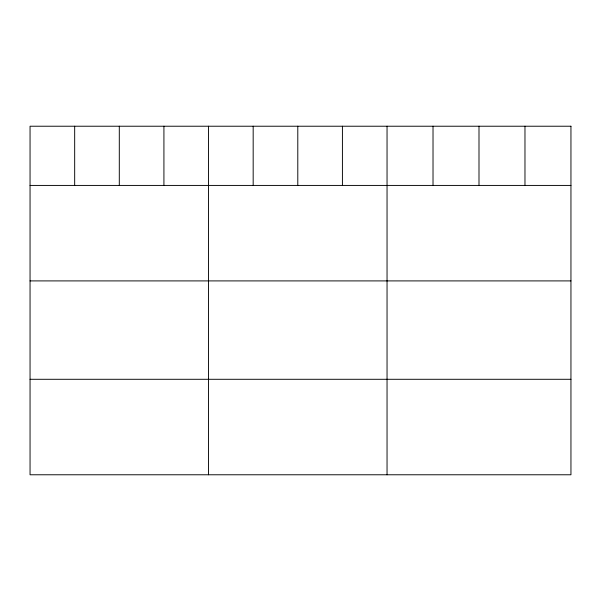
<?xml version="1.0" encoding="UTF-8"?>
<svg xmlns="http://www.w3.org/2000/svg" width="601" height="601" viewBox="0 0 601 601"><rect width="100%" height="100%" fill="white"/><g stroke="black" fill="none" stroke-linecap="round" stroke-linejoin="round"><path stroke-width="0.9" d="M30.05 185.424L570.95 185.424M30.05 280.907L570.95 280.907M30.05 379.291L570.95 379.291M524.973 126.225L524.973 185.424M478.997 126.225L478.997 185.424M433.02 126.225L433.02 185.424M387.044 126.225L387.044 474.775M342.42 126.225L342.42 185.424M297.795 126.225L297.795 185.424M253.171 126.225L253.171 185.424M208.547 126.225L208.547 474.775M163.923 126.225L163.923 185.424M119.299 126.225L119.299 185.424M74.674 126.225L74.674 185.424M570.95 126.225L30.05 126.225L30.05 474.775L570.95 474.775L570.95 126.225"/></g></svg>
